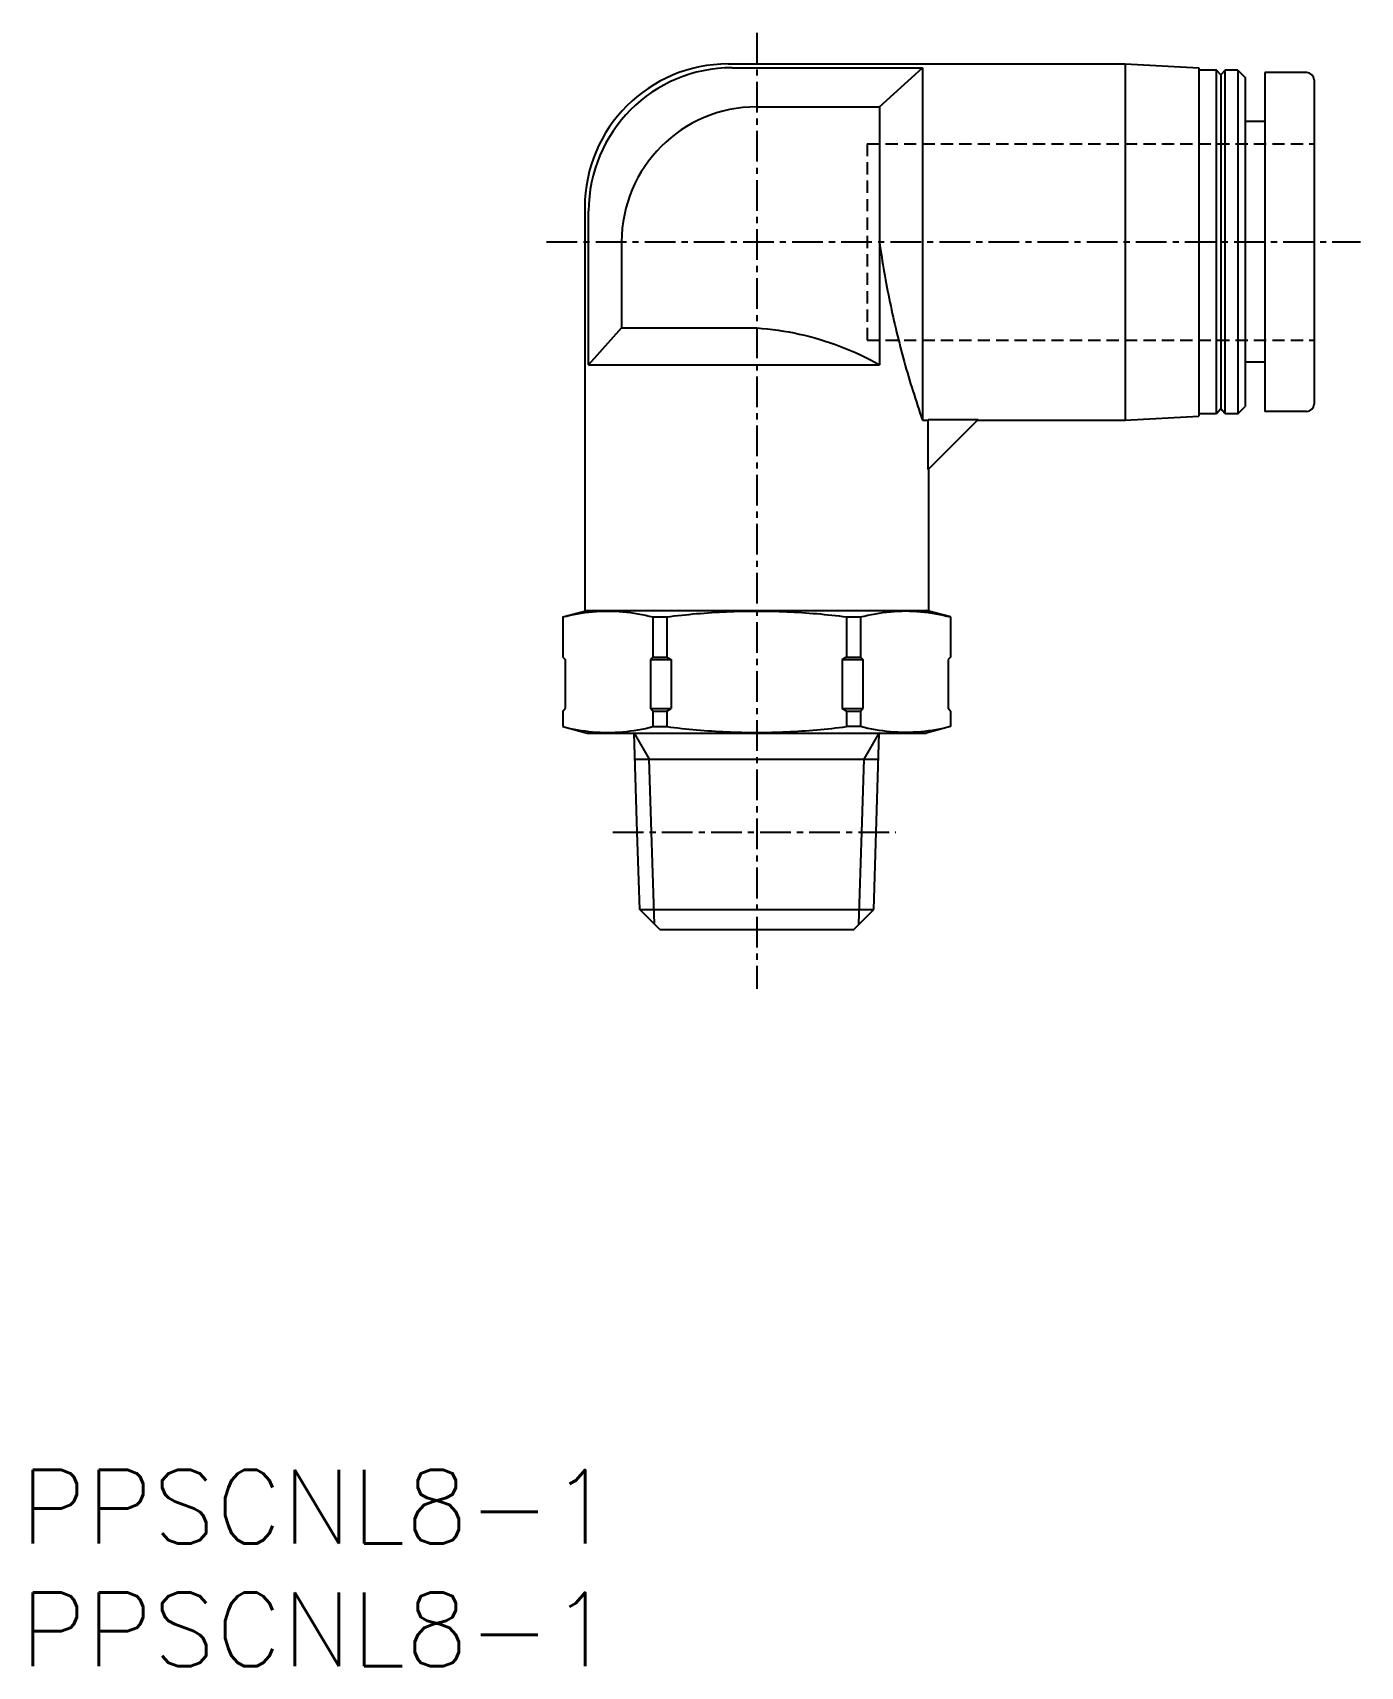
# Model space of a CAD drawing. Extents: x 0.5 to 54.6, y 0 to 66.5.
import ezdxf

# ---------------------------------------------------------------- set-up
doc = ezdxf.new("R2010")
doc.units = 0
doc.linetypes.add('CENTER', pattern=[2, 1.25, -0.25, 0.25, -0.25])
doc.linetypes.add('DASHED', pattern=[0.75, 0.5, -0.25])
doc.layers.get('0').update_dxf_attribs({"linetype": 'CONTINUOUS'})
doc.layers.add('CENTER', color=1, linetype='CENTER')
doc.styles.get("Standard").update_dxf_attribs({"font": 'txt.shx'})

# ---------------------------------------------------------------- blocks, each defined once
blk = doc.blocks.new('*U7')
at = {"color": 7, "linetype": 'CONTINUOUS'}
blk.add_text('PPSCNL8-1', height=3, dxfattribs=at).set_placement((0, 0))
blk = doc.blocks.new('*U8')
at = {"color": 7, "linetype": 'CONTINUOUS'}
blk.add_text('PPSCNL8-1', height=3, dxfattribs=at).set_placement((0, 5))

msp = doc.modelspace()

# ---------------------------------------------------------------- linework, layer by layer
at = {"color": 7, "linetype": 'CONTINUOUS'}
for p, q in [((28.84, 65.25), (45, 65.25)), ((45, 65.25), (45, 50.75)), ((45, 65.25), (48, 65.093)), ((28.997, 65.093), (36.75, 65.093)), ((35, 63.5), (36.75, 65.093)), ((36.75, 65.093), (36.75, 50.75)), ((48, 65.093), (48, 50.907)), ((48.725, 65), (48, 65)), ((48.725, 51), (48.725, 65)), ((48.9, 64.8), (48.725, 65)), ((49.075, 65), (48.9, 64.8)), ((48.9, 64.8), (48.9, 51.2)), ((49.075, 51), (49.075, 65)), ((49.6, 65), (49.075, 65)), ((49.6, 65), (49.6, 51)), ((49.6, 65), (49.9, 64.7)), ((49.9, 64.7), (49.9, 51.3)), ((50.7, 64.9), (50.7, 51.1)), ((52.4, 64.9), (50.7, 64.9)), ((52.7, 64.6), (52.7, 51.4)), ((30, 63.5), (35, 63.5)), ((35, 63.5), (35, 53)), ((50.7, 62.9), (49.9, 62.9)), ((23, 59.41), (23, 43)), ((23.157, 53), (23.157, 59.253)), ((24.5, 58), (24.5, 54.5)), ((24.5, 54.5), (23.157, 53)), ((24.5, 54.5), (30, 54.5)), ((23.157, 53), (35, 53)), ((50.7, 53.1), (49.9, 53.1)), ((49.6, 51), (49.9, 51.3)), ((36.75, 50.75), (36.983, 50.75)), ((36.983, 48.733), (36.983, 50.767)), ((36.983, 50.767), (39.017, 50.767)), ((39.017, 50.767), (36.983, 48.733)), ((39, 50.75), (45, 50.75)), ((45, 50.75), (48, 50.907)), ((48.725, 51), (48, 51)), ((48.9, 51.2), (48.725, 51)), ((49.075, 51), (48.9, 51.2)), ((49.6, 51), (49.075, 51)), ((52.4, 51.1), (50.7, 51.1)), ((37, 48.75), (37, 43)), ((22.1, 42.732), (23.1, 43)), ((22.1, 42.732), (22.1, 41.1)), ((23, 43), (37, 43)), ((25.769, 42.732), (25.769, 41.1)), ((25.769, 42.732), (26.338, 42.732)), ((26.338, 42.732), (26.338, 41.1)), ((33.662, 42.732), (33.662, 41.1)), ((33.662, 42.732), (34.231, 42.732)), ((34.231, 42.732), (34.231, 41.1)), ((37.9, 42.732), (36.9, 43)), ((37.9, 42.732), (37.9, 41.1)), ((22.1, 41.1), (22.2, 41)), ((22.2, 41), (22.2, 39)), ((25.769, 41.1), (25.676, 41)), ((25.676, 41), (25.676, 39)), ((25.676, 41), (26.524, 41)), ((25.769, 41.1), (26.338, 41.1)), ((26.338, 41.1), (26.524, 41)), ((26.524, 41), (26.524, 39)), ((33.662, 41.1), (33.476, 41)), ((33.476, 41), (33.476, 39)), ((33.476, 41), (34.324, 41)), ((33.662, 41.1), (34.231, 41.1)), ((34.231, 41.1), (34.324, 41)), ((34.324, 41), (34.324, 39)), ((37.9, 41.1), (37.8, 41)), ((37.8, 41), (37.8, 39)), ((22.1, 38.9), (22.2, 39)), ((22.1, 38.9), (22.1, 38.268)), ((25.676, 39), (26.524, 39)), ((25.769, 38.9), (25.676, 39)), ((25.769, 38.9), (25.769, 38.268)), ((25.769, 38.9), (26.338, 38.9)), ((26.338, 38.9), (26.524, 39)), ((26.338, 38.9), (26.338, 38.268)), ((33.476, 39), (34.324, 39)), ((33.662, 38.9), (33.476, 39)), ((33.662, 38.9), (34.231, 38.9)), ((33.662, 38.9), (33.662, 38.268)), ((34.231, 38.9), (34.324, 39)), ((34.231, 38.9), (34.231, 38.268)), ((37.9, 38.9), (37.8, 39)), ((37.9, 38.9), (37.9, 38.268)), ((22.1, 38.268), (23.1, 38)), ((23.1, 38), (36.9, 38)), ((25.01, 38), (25.624, 36.936)), ((25.136, 33.97), (25.01, 38)), ((25.769, 38.268), (26.338, 38.268)), ((34.231, 38.268), (33.662, 38.268)), ((34.376, 36.936), (34.99, 38)), ((34.864, 33.97), (34.99, 38)), ((37.9, 38.268), (36.9, 38)), ((25.043, 36.936), (34.957, 36.936)), ((25.717, 33.97), (25.624, 36.936)), ((34.283, 33.97), (34.376, 36.936)), ((25.235, 30.815), (25.136, 33.97)), ((25.834, 30.216), (25.717, 33.97)), ((34.166, 30.216), (34.283, 33.97)), ((34.765, 30.815), (34.864, 33.97)), ((26.05, 30), (25.235, 30.815)), ((25.235, 30.815), (34.765, 30.815)), ((33.95, 30), (34.765, 30.815)), ((26.05, 30), (33.95, 30))]:
    msp.add_line(p, q, dxfattribs=at)
at = {"color": 3, "linetype": 'DASHED'}
for p, q in [((34.5, 62), (52.7, 62)), ((34.5, 62), (34.5, 54)), ((34.5, 54), (52.7, 54))]:
    msp.add_line(p, q, dxfattribs=at)
at = {"color": 7, "linetype": 'CONTINUOUS'}
for points in [[(35, 58, 0.016275), (35.425, 55.547, 0.016368), (36.009, 53.127, 0.016218), (36.75, 50.75)], [(30, 54.5, -0.036352), (31.735, 54.252, -0.038169), (33.415, 53.749, -0.03679), (35, 53)], [(22.1, 42.732, -0.042028), (23.316, 42.945, -0.044748), (24.552, 42.946, -0.042085), (25.769, 42.732)], [(26.338, 42.732, -0.021719), (28.776, 42.946, -0.022078), (31.224, 42.946, -0.021721), (33.662, 42.732)], [(34.231, 42.732, -0.042039), (35.447, 42.946, -0.044748), (36.683, 42.946, -0.042074), (37.9, 42.732)], [(22.1, 38.268, 0.042027), (23.316, 38.055, 0.044747), (24.552, 38.054, 0.042085), (25.769, 38.268)], [(26.338, 38.268, 0.021719), (28.776, 38.054, 0.022078), (31.224, 38.054, 0.021721), (33.662, 38.268)], [(37.9, 38.268, -0.042027), (36.684, 38.055, -0.044747), (35.448, 38.054, -0.042085), (34.231, 38.268)]]:
    msp.add_lwpolyline(points, format="xyb", dxfattribs=at)
for centre, radius, start, end in [((28.84, 59.41), 5.84, 90, 180), ((28.997, 59.253), 5.84, 90, 180), ((52.4, 64.6), 0.3, 0, 90), ((30, 58), 5.5, 90, 180), ((52.4, 51.4), 0.3, 270, 0)]:
    msp.add_arc(centre, radius, start, end, dxfattribs=at)
at = {"layer": 'CENTER', "color": 1, "linetype": 'CENTER'}
for p, q in [((30, 66.523), (30, 27.594)), ((21.443, 58), (54.584, 58)), ((24.14, 33.97), (35.666, 33.97))]:
    msp.add_line(p, q, dxfattribs=at)

# ---------------------------------------------------------------- block references
at = {"color": 7, "linetype": 'CONTINUOUS'}
for name in ['*U8', '*U7']:
    msp.add_blockref(name, (0, 0), dxfattribs=at)

doc.saveas('drawing.dxf')
